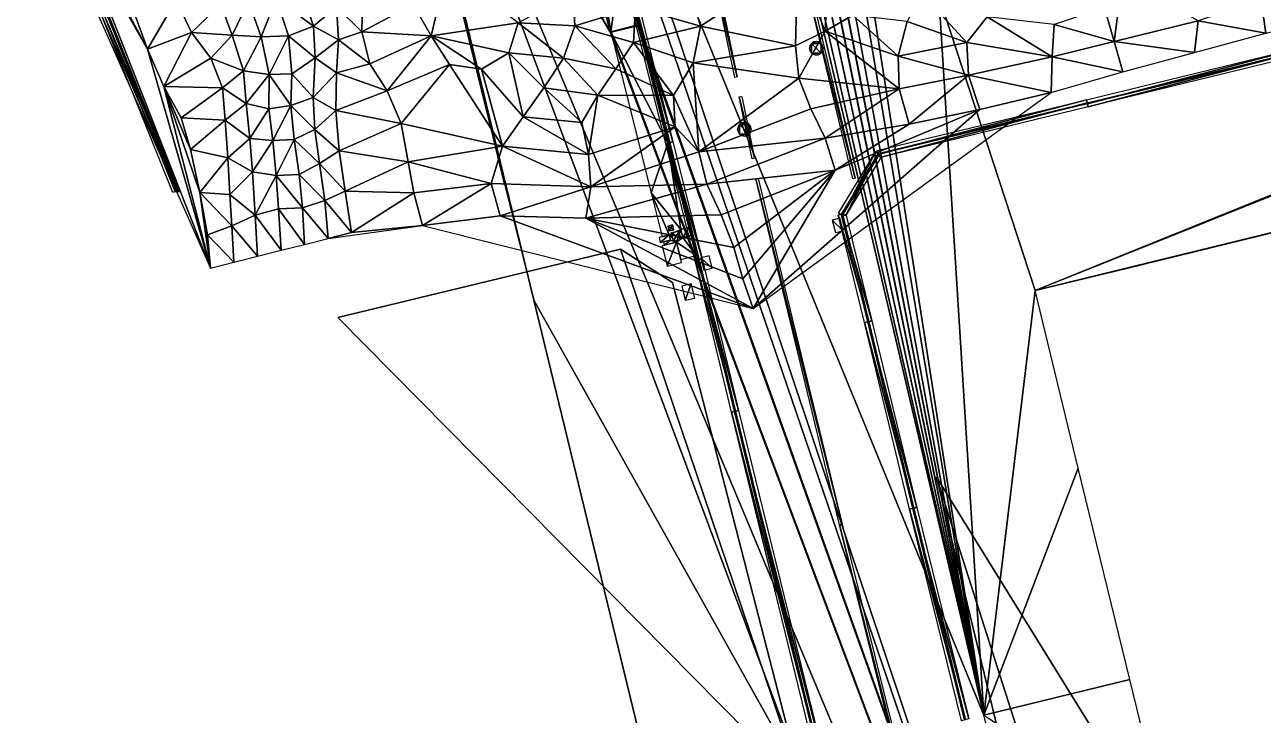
# Model space of a CAD drawing. Header units: metres. Extents: x -113 to 180, y -133 to 86.
# Drawn here: x -90.4 to -31.4, y -63.5 to -30.6 of the extents above; entities that cross this region are included whole.
import ezdxf

# ---------------------------------------------------------------- set-up
doc = ezdxf.new("R2010")
doc.units = ezdxf.units.M
for name, color, linetype, true_color in [('ACERA', 7, 'Continuous', 0xb9b3a6), ('ARQUETA', 7, 'Continuous', 0x6f7175), ('ASFALTO', 7, 'Continuous', 0x4a4b4e), ('BORDILLO', 7, 'Continuous', 0xcfcac0), ('EDIFICACION', 7, 'Continuous', 0xd9d4ca), ('MARCA_VIAL', 7, 'Continuous', 0xe8e6e0), ('MURO', 7, 'Continuous', 0xbdb7ab), ('PODOTACTIL', 7, 'Continuous', 0xc7bda4), ('TERRENO', 7, 'Continuous', 0x9a9179)]:
    doc.layers.add(name, color=color, linetype=linetype, true_color=true_color)

msp = doc.modelspace()

# ---------------------------------------------------------------- linework, layer by layer
at = {"layer": 'ACERA'}
for points in [[(-65.253, -13.4, 80.79), (-66.414, -14.412, 80.918), (-62.469, -30.917, 80.608)], [(-62.469, -30.917, 80.608), (-61.984, -27.307, 80.579), (-65.253, -13.4, 80.79)], [(-66.414, -14.412, 80.918), (-63.45, -26.993, 80.671), (-62.469, -30.917, 80.608)], [(-62.469, -30.917, 80.478), (-63.45, -26.993, 80.541), (-63.45, -26.993, 80.671)], [(-62.469, -30.917, 80.478), (-63.45, -26.993, 80.671), (-62.469, -30.917, 80.608)], [(-62.469, -30.917, 80.608), (-61.167, -30.594, 80.518), (-61.984, -27.307, 80.579)], [(-61.984, -27.307, 80.449), (-61.167, -30.594, 80.388), (-61.167, -30.594, 80.518)], [(-61.984, -27.307, 80.449), (-61.167, -30.594, 80.518), (-61.984, -27.307, 80.579)], [(-61.167, -30.594, 80.388), (-62.469, -30.917, 80.478), (-62.469, -30.917, 80.608)], [(-61.167, -30.594, 80.388), (-62.469, -30.917, 80.608), (-61.167, -30.594, 80.518)]]:
    msp.add_3dface(points, dxfattribs=at)
at = {"layer": 'ARQUETA'}
for points in [[(-52.927, -31.476, 80.02), (-52.997, -31.582, 80.02), (-53.022, -31.707, 80.02)], [(-52.927, -31.476, 80.02), (-53.022, -31.707, 80.02), (-52.927, -31.937, 80.02)], [(-53.022, -31.707, 80.02), (-52.997, -31.831, 80.02), (-52.927, -31.937, 80.02)], [(-52.696, -31.381, 80.02), (-52.821, -31.406, 80.02), (-52.927, -31.476, 80.02)], [(-52.466, -31.476, 80.015), (-52.696, -31.381, 80.02), (-52.927, -31.476, 80.02)], [(-52.466, -31.937, 80.005), (-52.466, -31.476, 80.015), (-52.927, -31.476, 80.02)], [(-52.927, -31.476, 80.02), (-52.927, -31.937, 80.02), (-52.466, -31.937, 80.005)], [(-52.466, -31.476, 80.015), (-52.572, -31.406, 80.02), (-52.696, -31.381, 80.02)], [(-52.371, -31.707, 80.006), (-52.395, -31.582, 80.01), (-52.466, -31.476, 80.015)], [(-52.466, -31.937, 80.005), (-52.371, -31.707, 80.006), (-52.466, -31.476, 80.015)], [(-52.466, -31.937, 80.005), (-52.395, -31.831, 80.004), (-52.371, -31.707, 80.006)], [(-52.927, -31.937, 80.02), (-52.821, -32.008, 80.017), (-52.696, -32.032, 80.012)], [(-52.927, -31.937, 80.02), (-52.696, -32.032, 80.012), (-52.466, -31.937, 80.005)], [(-52.696, -32.032, 80.012), (-52.572, -32.008, 80.007), (-52.466, -31.937, 80.005)], [(-56.349, -35.334, 80.14), (-56.42, -35.439, 80.144), (-56.445, -35.564, 80.146)], [(-56.349, -35.334, 80.14), (-56.445, -35.564, 80.146), (-56.349, -35.794, 80.146)], [(-56.119, -35.238, 80.131), (-56.243, -35.263, 80.136), (-56.349, -35.334, 80.14)], [(-55.889, -35.334, 80.125), (-56.119, -35.238, 80.131), (-56.349, -35.334, 80.14)], [(-55.889, -35.794, 80.131), (-55.889, -35.334, 80.125), (-56.349, -35.334, 80.14)], [(-56.349, -35.334, 80.14), (-56.349, -35.794, 80.146), (-55.889, -35.794, 80.131)], [(-55.889, -35.334, 80.125), (-55.994, -35.263, 80.128), (-56.119, -35.238, 80.131)], [(-55.793, -35.564, 80.125), (-55.818, -35.439, 80.124), (-55.889, -35.334, 80.125)], [(-55.889, -35.794, 80.131), (-55.793, -35.564, 80.125), (-55.889, -35.334, 80.125)], [(-56.445, -35.564, 80.146), (-56.42, -35.689, 80.147), (-56.349, -35.794, 80.146)], [(-56.349, -35.794, 80.146), (-56.243, -35.865, 80.143), (-56.119, -35.89, 80.14)], [(-56.349, -35.794, 80.146), (-56.119, -35.89, 80.14), (-55.889, -35.794, 80.131)], [(-56.119, -35.89, 80.14), (-55.994, -35.865, 80.136), (-55.889, -35.794, 80.131)], [(-55.889, -35.794, 80.131), (-55.818, -35.689, 80.127), (-55.793, -35.564, 80.125)], [(-51.424, -40.394, 79.982), (-51.571, -39.804, 79.994), (-51.937, -39.896, 80.016)], [(-51.937, -39.896, 80.016), (-51.789, -40.485, 80.004), (-51.424, -40.394, 79.982)], [(-59.699, -40.599, 80.307), (-60.181, -40.718, 80.323), (-60.121, -40.963, 80.323)], [(-60.121, -40.963, 80.323), (-59.639, -40.843, 80.308), (-59.699, -40.599, 80.307)], [(-59.526, -40.116, 80.296), (-59.769, -40.176, 80.305), (-59.712, -40.407, 80.306)], [(-59.712, -40.407, 80.306), (-59.469, -40.347, 80.297), (-59.526, -40.116, 80.296)], [(-59.22, -40.41, 80.29), (-59.599, -40.503, 80.303), (-59.503, -40.894, 80.304)], [(-59.503, -40.894, 80.304), (-59.124, -40.8, 80.292), (-59.22, -40.41, 80.29)], [(-58.763, -40.235, 80.274), (-59.15, -40.331, 80.287), (-59.055, -40.717, 80.289)], [(-59.055, -40.717, 80.289), (-58.668, -40.621, 80.276), (-58.763, -40.235, 80.274)], [(-59.35, -40.939, 80.3), (-60.03, -41.108, 80.322), (-59.79, -42.081, 80.331)], [(-59.79, -42.081, 80.331), (-59.11, -41.913, 80.302), (-59.35, -40.939, 80.3)], [(-57.653, -42.172, 80.26), (-57.798, -41.592, 80.259), (-58.188, -41.689, 80.271)], [(-58.188, -41.689, 80.271), (-58.043, -42.27, 80.273), (-57.653, -42.172, 80.26)], [(-58.653, -42.919, 80.313), (-59.098, -43.029, 80.34), (-58.93, -43.71, 80.352)], [(-58.93, -43.71, 80.352), (-58.484, -43.6, 80.331), (-58.653, -42.919, 80.313)]]:
    msp.add_3dface(points, dxfattribs=at)
at = {"layer": 'ASFALTO'}
for points in [[(55.015, -4.203, 74.193), (54.574, -4.376, 74.198), (-42.28, -43.243, 79.49)], [(55.015, -4.203, 74.193), (55.015, -4.203, 74.193), (-42.28, -43.243, 79.49)], [(55.015, -4.203, 74.193), (-42.28, -43.243, 79.49), (-10.735, -35.509, 77.672)], [(54.574, -4.376, 74.198), (54.57, -4.378, 74.198), (-42.28, -43.243, 79.49)], [(54.57, -4.378, 74.198), (52.139, -5.005, 74.29), (-42.28, -43.243, 79.49)], [(52.138, -5.005, 74.29), (-46.862, -29.208, 79.76), (-42.28, -43.243, 79.49)], [(52.139, -5.005, 74.29), (52.138, -5.005, 74.29), (-42.28, -43.243, 79.49)], [(-74.098, -10.856, 81.341), (-73.288, -14.198, 81.284), (-66.133, -43.704, 80.658)], [(-74.098, -10.856, 81.341), (-66.133, -43.704, 80.658), (-53.14, -66.909, 80.216)], [(-62.508, -30.927, 80.492), (-63.488, -27.002, 80.555), (-74.098, -10.856, 81.341)], [(-62.507, -30.931, 80.492), (-62.508, -30.927, 80.492), (-74.098, -10.856, 81.341)], [(-62.505, -30.934, 80.492), (-62.507, -30.931, 80.492), (-74.098, -10.856, 81.341)], [(-62.503, -30.938, 80.492), (-62.505, -30.934, 80.492), (-74.098, -10.856, 81.341)], [(-74.098, -10.856, 81.341), (-53.14, -66.909, 80.216), (-33.604, -107.754, 80.587)], [(-62.503, -30.938, 80.492), (-74.098, -10.856, 81.341), (-33.604, -107.754, 80.587)], [(-65.215, -13.39, 80.668), (-63.782, -19.387, 80.6), (-33.604, -107.754, 80.587)], [(-65.215, -13.39, 80.668), (-33.604, -107.754, 80.587), (-44.72, -63.472, 79.703)], [(-65.215, -13.39, 80.668), (-44.72, -63.472, 79.703), (-44.72, -63.471, 79.703)], [(-52.826, -28.813, 80.147), (-65.215, -13.39, 80.668), (-44.72, -63.471, 79.703)], [(-73.288, -14.198, 81.284), (-71.607, -21.231, 81.145), (-67.528, -38.172, 80.585)], [(-73.288, -14.198, 81.284), (-67.528, -38.172, 80.585), (-66.133, -43.704, 80.658)], [(-63.782, -19.387, 80.6), (-61.129, -30.584, 80.398), (-33.604, -107.754, 80.587)], [(-71.607, -21.231, 81.145), (-69.763, -29.176, 80.927), (-67.528, -38.172, 80.585)], [(-52.546, -29.14, 80.131), (-52.826, -28.813, 80.147), (-44.72, -63.471, 79.703)], [(-52.544, -29.142, 80.131), (-52.546, -29.14, 80.131), (-44.72, -63.471, 79.703)], [(-52.541, -29.144, 80.131), (-52.544, -29.142, 80.131), (-44.72, -63.471, 79.703)], [(-52.107, -29.516, 80.108), (-52.541, -29.144, 80.131), (-44.72, -63.471, 79.703)], [(-46.862, -29.208, 79.76), (-49.96, -29.961, 79.948), (-44.72, -63.471, 79.703)], [(-46.862, -29.208, 79.76), (-44.72, -63.471, 79.703), (-42.28, -43.243, 79.49)], [(-52.103, -29.519, 80.107), (-52.107, -29.516, 80.108), (-44.72, -63.471, 79.703)], [(-51.655, -29.82, 80.066), (-52.103, -29.519, 80.107), (-44.72, -63.471, 79.703)], [(-51.652, -29.822, 80.065), (-51.655, -29.82, 80.066), (-44.72, -63.471, 79.703)], [(-51.649, -29.824, 80.065), (-51.652, -29.822, 80.065), (-44.72, -63.471, 79.703)], [(-51.645, -29.825, 80.065), (-51.649, -29.824, 80.065), (-44.72, -63.471, 79.703)], [(-51.24, -29.956, 80.038), (-51.645, -29.825, 80.065), (-44.72, -63.471, 79.703)], [(-51.236, -29.957, 80.037), (-51.24, -29.956, 80.038), (-44.72, -63.471, 79.703)], [(-51.231, -29.958, 80.037), (-51.236, -29.957, 80.037), (-44.72, -63.471, 79.703)], [(-50.865, -29.989, 80.012), (-51.231, -29.958, 80.037), (-44.72, -63.471, 79.703)], [(-50.863, -29.989, 80.012), (-50.865, -29.989, 80.012), (-44.72, -63.471, 79.703)], [(-50.323, -30.005, 79.972), (-50.863, -29.989, 80.012), (-44.72, -63.471, 79.703)], [(-50.32, -30.005, 79.972), (-50.323, -30.005, 79.972), (-44.72, -63.471, 79.703)], [(-50.317, -30.005, 79.972), (-50.32, -30.005, 79.972), (-44.72, -63.471, 79.703)], [(-49.965, -29.962, 79.948), (-50.317, -30.005, 79.972), (-44.72, -63.471, 79.703)], [(-49.96, -29.961, 79.948), (-49.965, -29.962, 79.948), (-44.72, -63.471, 79.703)], [(-61.158, -30.633, 80.4), (-62.46, -30.956, 80.489), (-33.604, -107.754, 80.587)], [(-61.154, -30.632, 80.399), (-61.158, -30.633, 80.4), (-33.604, -107.754, 80.587)], [(-61.15, -30.63, 80.399), (-61.154, -30.632, 80.399), (-33.604, -107.754, 80.587)], [(-61.147, -30.628, 80.399), (-61.15, -30.63, 80.399), (-33.604, -107.754, 80.587)], [(-61.144, -30.626, 80.399), (-61.147, -30.628, 80.399), (-33.604, -107.754, 80.587)], [(-61.141, -30.624, 80.399), (-61.144, -30.626, 80.399), (-33.604, -107.754, 80.587)], [(-61.138, -30.621, 80.398), (-61.141, -30.624, 80.399), (-33.604, -107.754, 80.587)], [(-61.135, -30.618, 80.398), (-61.138, -30.621, 80.398), (-33.604, -107.754, 80.587)], [(-61.133, -30.615, 80.398), (-61.135, -30.618, 80.398), (-33.604, -107.754, 80.587)], [(-61.131, -30.611, 80.398), (-61.133, -30.615, 80.398), (-33.604, -107.754, 80.587)], [(-61.13, -30.607, 80.398), (-61.131, -30.611, 80.398), (-33.604, -107.754, 80.587)], [(-61.129, -30.604, 80.398), (-61.13, -30.607, 80.398), (-33.604, -107.754, 80.587)], [(-61.129, -30.584, 80.398), (-61.128, -30.588, 80.398), (-33.604, -107.754, 80.587)], [(-61.128, -30.6, 80.398), (-61.129, -30.604, 80.398), (-33.604, -107.754, 80.587)], [(-61.128, -30.588, 80.398), (-61.127, -30.592, 80.398), (-33.604, -107.754, 80.587)], [(-61.127, -30.596, 80.398), (-61.128, -30.6, 80.398), (-33.604, -107.754, 80.587)], [(-61.127, -30.592, 80.398), (-61.127, -30.596, 80.398), (-33.604, -107.754, 80.587)], [(-62.501, -30.941, 80.492), (-62.503, -30.938, 80.492), (-33.604, -107.754, 80.587)], [(-62.499, -30.944, 80.492), (-62.501, -30.941, 80.492), (-33.604, -107.754, 80.587)], [(-62.496, -30.947, 80.491), (-62.499, -30.944, 80.492), (-33.604, -107.754, 80.587)], [(-62.493, -30.949, 80.491), (-62.496, -30.947, 80.491), (-33.604, -107.754, 80.587)], [(-62.49, -30.952, 80.491), (-62.493, -30.949, 80.491), (-33.604, -107.754, 80.587)], [(-62.486, -30.954, 80.491), (-62.49, -30.952, 80.491), (-33.604, -107.754, 80.587)], [(-62.483, -30.955, 80.491), (-62.486, -30.954, 80.491), (-33.604, -107.754, 80.587)], [(-62.479, -30.956, 80.49), (-62.483, -30.955, 80.491), (-33.604, -107.754, 80.587)], [(-62.475, -30.957, 80.49), (-62.479, -30.956, 80.49), (-33.604, -107.754, 80.587)], [(-62.471, -30.957, 80.49), (-62.475, -30.957, 80.49), (-33.604, -107.754, 80.587)], [(-62.467, -30.957, 80.489), (-62.471, -30.957, 80.49), (-33.604, -107.754, 80.587)], [(-62.463, -30.957, 80.489), (-62.467, -30.957, 80.489), (-33.604, -107.754, 80.587)], [(-62.46, -30.956, 80.489), (-62.463, -30.957, 80.489), (-33.604, -107.754, 80.587)], [(-42.28, -43.243, 79.49), (-26.812, -39.468, 78.596), (-10.735, -35.509, 77.672)], [(-42.28, -43.243, 79.49), (-37.887, -42.177, 79.233), (-26.812, -39.468, 78.596)], [(-44.72, -63.471, 79.703), (-40.239, -51.712, 79.402), (-42.28, -43.243, 79.49)], [(-66.133, -43.704, 80.658), (-64.415, -50.898, 80.74), (-60.091, -68.606, 80.864)], [(-66.133, -43.704, 80.658), (-60.091, -68.606, 80.864), (-53.14, -66.909, 80.216)], [(-44.72, -63.471, 79.703), (-37.772, -61.765, 79.313), (-40.239, -51.712, 79.402)], [(-35.976, -69.12, 79.26), (-37.769, -61.775, 79.313), (-44.72, -63.472, 79.703)]]:
    msp.add_3dface(points, dxfattribs=at)
at = {"layer": 'BORDILLO'}
for points in [[(-62.081, -27.331, 80.594), (-61.887, -27.283, 80.583), (-59.67, -36.205, 80.369)], [(-62.081, -27.331, 80.594), (-59.67, -36.205, 80.369), (-59.864, -36.254, 80.376)], [(-61.935, -27.296, 80.586), (-61.741, -27.248, 80.574), (-59.525, -36.169, 80.364)], [(-61.935, -27.296, 80.586), (-59.525, -36.169, 80.364), (-59.719, -36.217, 80.371)], [(-28.779, -31.456, 78.799), (-39.793, -34.356, 79.442), (-39.84, -34.161, 79.444)], [(-28.743, -31.601, 78.797), (-39.757, -34.501, 79.441), (-39.805, -34.307, 79.443)], [(-28.779, -31.456, 78.799), (-28.731, -31.65, 78.797), (-39.793, -34.356, 79.442)], [(-28.743, -31.601, 78.797), (-28.695, -31.796, 78.795), (-39.757, -34.501, 79.441)], [(-39.84, -34.161, 79.444), (-49.749, -36.772, 80.02), (-49.796, -36.578, 80.024)], [(-39.84, -34.161, 79.444), (-39.793, -34.356, 79.442), (-49.749, -36.772, 80.02)], [(-39.805, -34.307, 79.443), (-49.653, -36.903, 80.014), (-49.7, -36.709, 80.017)], [(-39.805, -34.307, 79.443), (-39.757, -34.501, 79.441), (-49.653, -36.903, 80.014)], [(-59.864, -36.254, 80.376), (-59.67, -36.205, 80.369), (-58.267, -41.773, 80.395)], [(-59.864, -36.254, 80.376), (-58.267, -41.773, 80.395), (-58.461, -41.822, 80.401)], [(-59.719, -36.217, 80.371), (-59.525, -36.169, 80.364), (-58.121, -41.737, 80.39)], [(-59.719, -36.217, 80.371), (-58.121, -41.737, 80.39), (-58.315, -41.786, 80.396)], [(-49.858, -36.623, 80.027), (-51.469, -39.664, 80.109), (-51.64, -39.56, 80.119)], [(-49.762, -36.754, 80.021), (-51.309, -39.689, 80.099), (-51.48, -39.585, 80.11)], [(-49.858, -36.623, 80.027), (-49.687, -36.727, 80.017), (-51.469, -39.664, 80.109)], [(-49.762, -36.754, 80.021), (-49.591, -36.858, 80.01), (-51.309, -39.689, 80.099)], [(-51.652, -39.636, 80.12), (-51.457, -39.589, 80.108), (-50.203, -44.725, 80.051)], [(-51.652, -39.636, 80.12), (-50.203, -44.725, 80.051), (-50.397, -44.773, 80.061)], [(-51.491, -39.661, 80.11), (-51.297, -39.613, 80.098), (-50.057, -44.69, 80.043)], [(-51.491, -39.661, 80.11), (-50.057, -44.69, 80.043), (-50.251, -44.737, 80.053)], [(-58.461, -41.82, 80.401), (-58.266, -41.774, 80.395), (-56.542, -48.996, 80.467)], [(-58.461, -41.82, 80.401), (-56.542, -48.996, 80.467), (-56.736, -49.043, 80.485)], [(-58.315, -41.785, 80.396), (-58.121, -41.738, 80.39), (-56.396, -48.962, 80.453)], [(-58.315, -41.785, 80.396), (-56.396, -48.962, 80.453), (-56.59, -49.008, 80.472)], [(-50.397, -44.772, 80.061), (-50.203, -44.725, 80.051), (-48.062, -53.614, 79.977)], [(-50.397, -44.772, 80.061), (-48.062, -53.614, 79.977), (-48.256, -53.661, 79.988)], [(-50.251, -44.737, 80.053), (-50.057, -44.69, 80.043), (-47.916, -53.579, 79.969)], [(-50.251, -44.737, 80.053), (-47.916, -53.579, 79.969), (-48.11, -53.625, 79.98)], [(-56.736, -49.043, 80.485), (-56.542, -48.996, 80.467), (-52.222, -66.685, 80.257)], [(-56.736, -49.043, 80.485), (-52.222, -66.685, 80.257), (-52.416, -66.732, 80.268)], [(-56.59, -49.009, 80.472), (-56.396, -48.961, 80.453), (-52.076, -66.649, 80.249)], [(-56.59, -49.009, 80.472), (-52.076, -66.649, 80.249), (-52.271, -66.696, 80.26)], [(-48.256, -53.661, 79.988), (-48.062, -53.613, 79.977), (-45.59, -63.684, 79.882)], [(-48.11, -53.626, 79.98), (-47.916, -53.578, 79.969), (-45.444, -63.649, 79.874)], [(-48.11, -53.626, 79.98), (-45.444, -63.649, 79.874), (-45.638, -63.696, 79.885)], [(-48.256, -53.661, 79.988), (-45.59, -63.684, 79.882), (-45.784, -63.732, 79.894)]]:
    msp.add_3dface(points, dxfattribs=at)
at = {"layer": 'EDIFICACION'}
for points in [[(-62.02, -41.271, 87.386), (-75.473, -44.53, 88.301), (-53.341, -66.948, 87.202)], [(-75.473, -44.53, 81.301), (-62.02, -41.271, 80.386), (-62.02, -41.271, 87.386)], [(-75.473, -44.53, 81.301), (-62.02, -41.271, 87.386), (-75.473, -44.53, 88.301)], [(-53.341, -66.948, 87.202), (-59.533, -42.863, 87.334), (-62.02, -41.271, 87.386)], [(-62.02, -41.271, 80.386), (-59.533, -42.863, 80.334), (-59.533, -42.863, 87.334)], [(-62.02, -41.271, 80.386), (-59.533, -42.863, 87.334), (-62.02, -41.271, 87.386)], [(-59.533, -42.863, 80.334), (-53.341, -66.948, 80.202), (-53.341, -66.948, 87.202)], [(-59.533, -42.863, 80.334), (-53.341, -66.948, 87.202), (-59.533, -42.863, 87.334)], [(-53.341, -66.948, 80.202), (-75.473, -44.53, 81.301), (-75.473, -44.53, 88.301)], [(-53.341, -66.948, 80.202), (-75.473, -44.53, 88.301), (-53.341, -66.948, 87.202)], [(-40.288, -73.067, 86.5), (-34.862, -71.726, 86.158), (-46.975, -52.134, 86.772)], [(-46.975, -52.134, 86.772), (-42.18, -71.882, 86.608), (-40.288, -73.067, 86.5)], [(-46.975, -52.134, 79.772), (-42.18, -71.882, 79.608), (-42.18, -71.882, 86.608)], [(-46.975, -52.134, 79.772), (-42.18, -71.882, 86.608), (-46.975, -52.134, 86.772)], [(-34.862, -71.726, 79.158), (-46.975, -52.134, 79.772), (-46.975, -52.134, 86.772)], [(-34.862, -71.726, 79.158), (-46.975, -52.134, 86.772), (-34.862, -71.726, 86.158)]]:
    msp.add_3dface(points, dxfattribs=at)
at = {"layer": 'MARCA_VIAL'}
for points in [[(-57.706, -27.675, 80.22), (-57.588, -27.65, 80.22), (-56.461, -33.067, 80.138)], [(-57.706, -27.675, 80.22), (-56.461, -33.067, 80.138), (-56.579, -33.091, 80.142)], [(-50.841, -37.895, 79.96), (-52.95, -29.542, 80.106), (-52.833, -29.514, 80.105)], [(-50.841, -37.895, 79.96), (-50.958, -37.923, 79.967), (-52.95, -29.542, 80.106)], [(-56.363, -34.023, 80.136), (-56.246, -33.999, 80.131), (-55.634, -36.941, 80.137)], [(-56.363, -34.023, 80.136), (-55.634, -36.941, 80.137), (-55.751, -36.966, 80.141)], [(-55.581, -37.929, 80.144), (-55.465, -37.901, 80.14), (-51.471, -54.377, 80.042)], [(-55.581, -37.929, 80.144), (-51.471, -54.377, 80.042), (-51.588, -54.405, 80.048)], [(-51.588, -54.405, 80.048), (-51.472, -54.376, 80.042), (-45.174, -79.841, 79.851)], [(-51.588, -54.405, 80.048), (-45.174, -79.841, 79.851), (-45.29, -79.869, 79.856)]]:
    msp.add_3dface(points, dxfattribs=at)
at = {"layer": 'MURO'}
for points in [[(-83.095, -38.487, 82.224), (-86.685, -30.205, 82.291), (-86.453, -30.112, 82.239)], [(-83.095, -38.487, 82.224), (-83.327, -38.58, 82.244), (-86.685, -30.205, 82.291)], [(-86.569, -30.158, 84.165), (-83.211, -38.533, 84.139), (-83.011, -38.533, 84.111)], [(-83.011, -38.533, 84.111), (-86.369, -30.158, 84.126), (-86.569, -30.158, 84.165)], [(-83.211, -38.533, 82.239), (-86.569, -30.158, 82.265), (-86.569, -30.158, 84.165)], [(-83.211, -38.533, 82.239), (-86.569, -30.158, 84.165), (-83.211, -38.533, 84.139)], [(-86.369, -30.158, 82.226), (-83.011, -38.533, 82.211), (-83.011, -38.533, 84.111)], [(-86.369, -30.158, 82.226), (-83.011, -38.533, 84.111), (-86.369, -30.158, 84.126)], [(-83.011, -38.533, 82.211), (-83.211, -38.533, 82.239), (-83.211, -38.533, 84.139)], [(-83.011, -38.533, 82.211), (-83.211, -38.533, 84.139), (-83.011, -38.533, 84.111)]]:
    msp.add_3dface(points, dxfattribs=at)
at = {"layer": 'PODOTACTIL'}
for points in [[(-59.767, -36.229, 80.378), (-61.167, -30.594, 80.533), (-62.469, -30.917, 80.623)], [(-59.767, -36.229, 80.378), (-62.469, -30.917, 80.623), (-60.553, -38.587, 80.439)], [(-59.15, -40.331, 80.412), (-59.767, -36.229, 80.378), (-60.553, -38.587, 80.439)], [(-59.15, -40.331, 80.412), (-58.758, -40.234, 80.399), (-59.767, -36.229, 80.378)], [(-60.553, -38.587, 80.439), (-60.035, -40.682, 80.443), (-59.699, -40.599, 80.432)], [(-59.15, -40.331, 80.412), (-60.553, -38.587, 80.439), (-59.699, -40.599, 80.432)], [(-59.469, -40.347, 80.422), (-59.526, -40.116, 80.421), (-59.769, -40.176, 80.43)], [(-59.769, -40.176, 80.43), (-59.712, -40.407, 80.431), (-59.469, -40.347, 80.422)], [(-59.699, -40.599, 80.432), (-59.35, -40.939, 80.425), (-59.15, -40.331, 80.412)], [(-59.699, -40.599, 80.432), (-59.639, -40.843, 80.433), (-59.35, -40.939, 80.425)], [(-59.124, -40.8, 80.417), (-59.22, -40.41, 80.415), (-59.599, -40.503, 80.428)], [(-59.599, -40.503, 80.428), (-59.503, -40.894, 80.429), (-59.124, -40.8, 80.417)], [(-59.35, -40.939, 80.425), (-59.055, -40.717, 80.414), (-59.15, -40.331, 80.412)], [(-58.419, -41.579, 80.402), (-58.661, -40.619, 80.401), (-59.055, -40.717, 80.414)], [(-59.639, -40.843, 80.433), (-59.974, -40.926, 80.444), (-59.935, -41.084, 80.444)], [(-59.639, -40.843, 80.433), (-59.935, -41.084, 80.444), (-59.35, -40.939, 80.425)], [(-59.35, -40.939, 80.425), (-58.419, -41.579, 80.402), (-59.055, -40.717, 80.414)], [(-59.35, -40.939, 80.425), (-59.147, -41.761, 80.426), (-58.419, -41.579, 80.402)]]:
    msp.add_3dface(points, dxfattribs=at)
at = {"layer": 'TERRENO'}
for points in [[(-88.058, -25.506, 82.2), (-90.366, -22.242, 82.4), (-81.528, -42.176, 82.2)], [(-84.522, -31.754, 82.2), (-88.058, -25.506, 82.2), (-81.528, -42.176, 82.2)], [(-84.522, -31.754, 82.2), (-86.978, -27.13, 82.2), (-88.058, -25.506, 82.2)], [(-84.522, -31.754, 82.2), (-85.229, -29.847, 82.2), (-86.978, -27.13, 82.2)], [(-58.663, -29.09, 80.2), (-58.214, -30.659, 80.2), (-53.585, -27.638, 80.2)], [(-58.214, -30.659, 80.2), (-53.686, -31.583, 80), (-53.585, -27.638, 80.2)], [(-53.686, -31.583, 80), (-52.277, -30.899, 80), (-53.585, -27.638, 80.2)], [(-52.277, -30.899, 80), (-52.154, -28.147, 80.2), (-53.585, -27.638, 80.2)], [(-70.283, -27.951, 81), (-71.88, -29.622, 80.8), (-71.03, -31.12, 80.8)], [(-70.283, -27.951, 81), (-71.03, -31.12, 80.8), (-66.883, -30.489, 80.8)], [(-50.953, -30.132, 80), (-52.154, -28.147, 80.2), (-52.277, -30.899, 80)], [(-38.977, -29.781, 79.2), (-38.525, -31.383, 79.2), (-38.124, -28.371, 79.2)], [(-38.525, -31.383, 79.2), (-34.516, -30.4, 79), (-38.124, -28.371, 79.2)], [(-85.229, -29.847, 82.2), (-84.522, -31.754, 82.2), (-83.157, -29.408, 82)], [(-84.522, -31.754, 82.2), (-82.435, -30.957, 82), (-83.157, -29.408, 82)], [(-82.435, -30.957, 82), (-81.029, -29.614, 81.8), (-83.157, -29.408, 82)], [(-78.401, -29.341, 81.4), (-79.715, -29.478, 81.6), (-79.108, -31.169, 81.6)], [(-77.81, -31.117, 81.4), (-78.401, -29.341, 81.4), (-79.108, -31.169, 81.6)], [(-77.19, -28.922, 81.2), (-78.401, -29.341, 81.4), (-76.632, -30.661, 81.2)], [(-76.632, -30.661, 81.2), (-78.401, -29.341, 81.4), (-77.81, -31.117, 81.4)], [(-77.19, -28.922, 81.2), (-76.632, -30.661, 81.2), (-75.529, -29.737, 81)], [(-75.529, -29.737, 81), (-74.322, -30.927, 80.8), (-74.288, -29.402, 80.8)], [(-74.322, -30.927, 80.8), (-71.88, -29.622, 80.8), (-74.288, -29.402, 80.8)], [(-64.189, -30.645, 80.6), (-64.265, -29.105, 80.6), (-66.883, -30.489, 80.8)], [(-64.265, -29.105, 80.6), (-64.189, -30.645, 80.6), (-61.306, -29.766, 80.4)], [(-58.214, -30.659, 80.2), (-58.663, -29.09, 80.2), (-61.306, -29.766, 80.4)], [(-47.685, -29.08, 79.8), (-48.369, -30.439, 79.8), (-45.537, -31.436, 79.6)], [(-44.567, -30.215, 79.6), (-47.685, -29.08, 79.8), (-45.537, -31.436, 79.6)], [(-34.516, -30.4, 79), (-31.305, -30.99, 78.8), (-31.523, -29.401, 78.8)], [(-31.523, -29.401, 78.8), (-31.305, -30.99, 78.8), (-27.84, -30.131, 78.6)], [(-82.435, -30.957, 82), (-80.492, -31.076, 81.8), (-81.029, -29.614, 81.8)], [(-80.492, -31.076, 81.8), (-79.715, -29.478, 81.6), (-81.029, -29.614, 81.8)], [(-79.715, -29.478, 81.6), (-80.492, -31.076, 81.8), (-79.108, -31.169, 81.6)], [(-76.632, -30.661, 81.2), (-75.437, -31.301, 81), (-75.529, -29.737, 81)], [(-75.529, -29.737, 81), (-75.437, -31.301, 81), (-74.322, -30.927, 80.8)], [(-71.88, -29.622, 80.8), (-74.322, -30.927, 80.8), (-71.03, -31.12, 80.8)], [(-64.189, -30.645, 80.6), (-61.395, -31.439, 80.4), (-61.306, -29.766, 80.4)], [(-61.395, -31.439, 80.4), (-58.214, -30.659, 80.2), (-61.306, -29.766, 80.4)], [(-38.525, -31.383, 79.2), (-38.977, -29.781, 79.2), (-41.369, -30.569, 79.4)], [(-71.03, -31.12, 80.8), (-67.329, -31.928, 80.8), (-66.883, -30.489, 80.8)], [(-67.329, -31.928, 80.8), (-64.735, -32.181, 80.6), (-66.883, -30.489, 80.8)], [(-64.735, -32.181, 80.6), (-64.189, -30.645, 80.6), (-66.883, -30.489, 80.8)], [(-64.735, -32.181, 80.6), (-62.244, -32.678, 80.4), (-64.189, -30.645, 80.6)], [(-62.244, -32.678, 80.4), (-61.395, -31.439, 80.4), (-64.189, -30.645, 80.6)], [(-50.953, -30.132, 80), (-52.277, -30.899, 80), (-48.797, -32.08, 79.8)], [(-50.953, -30.132, 80), (-48.797, -32.08, 79.8), (-48.369, -30.439, 79.8)], [(-48.369, -30.439, 79.8), (-48.797, -32.08, 79.8), (-45.537, -31.436, 79.6)], [(-41.47, -32.114, 79.4), (-44.567, -30.215, 79.6), (-45.537, -31.436, 79.6)], [(-41.369, -30.569, 79.4), (-44.567, -30.215, 79.6), (-41.47, -32.114, 79.4)], [(-38.525, -31.383, 79.2), (-41.369, -30.569, 79.4), (-41.47, -32.114, 79.4)], [(-34.516, -30.4, 79), (-38.525, -31.383, 79.2), (-34.705, -31.909, 79)], [(-31.305, -30.99, 78.8), (-34.516, -30.4, 79), (-34.705, -31.909, 79)], [(-82.435, -30.957, 82), (-84.522, -31.754, 82.2), (-83.748, -33.534, 82.2)], [(-81.515, -32.182, 82), (-82.435, -30.957, 82), (-83.748, -33.534, 82.2)], [(-81.515, -32.182, 82), (-80.492, -31.076, 81.8), (-82.435, -30.957, 82)], [(-80.492, -31.076, 81.8), (-81.515, -32.182, 82), (-79.949, -32.786, 81.8)], [(-80.492, -31.076, 81.8), (-79.949, -32.786, 81.8), (-79.108, -31.169, 81.6)], [(-79.949, -32.786, 81.8), (-78.743, -32.95, 81.6), (-79.108, -31.169, 81.6)], [(-78.743, -32.95, 81.6), (-77.81, -31.117, 81.4), (-79.108, -31.169, 81.6)], [(-77.657, -32.921, 81.4), (-77.81, -31.117, 81.4), (-78.743, -32.95, 81.6)], [(-76.552, -32.165, 81.2), (-76.632, -30.661, 81.2), (-77.81, -31.117, 81.4)], [(-77.657, -32.921, 81.4), (-76.552, -32.165, 81.2), (-77.81, -31.117, 81.4)], [(-75.437, -31.301, 81), (-76.632, -30.661, 81.2), (-76.552, -32.165, 81.2)], [(-74.322, -30.927, 80.8), (-75.437, -31.301, 81), (-73.948, -32.447, 80.8)], [(-74.322, -30.927, 80.8), (-73.948, -32.447, 80.8), (-71.03, -31.12, 80.8)], [(-73.948, -32.447, 80.8), (-73.115, -33.729, 80.8), (-71.03, -31.12, 80.8)], [(-73.115, -33.729, 80.8), (-70.159, -32.474, 80.8), (-71.03, -31.12, 80.8)], [(-70.159, -32.474, 80.8), (-68.628, -32.703, 80.8), (-71.03, -31.12, 80.8)], [(-68.628, -32.703, 80.8), (-67.329, -31.928, 80.8), (-71.03, -31.12, 80.8)], [(-58.214, -30.659, 80.2), (-61.395, -31.439, 80.4), (-58.561, -32.405, 80.2)], [(-53.686, -31.583, 80), (-58.214, -30.659, 80.2), (-58.561, -32.405, 80.2)], [(-52.277, -30.899, 80), (-53.686, -31.583, 80), (-53.521, -33.126, 80)], [(-52.277, -30.899, 80), (-53.521, -33.126, 80), (-48.751, -33.634, 79.8)], [(-48.797, -32.08, 79.8), (-52.277, -30.899, 80), (-48.751, -33.634, 79.8)], [(-83.748, -33.534, 82.2), (-84.522, -31.754, 82.2), (-81.528, -42.176, 82.2)], [(-75.535, -32.873, 81), (-75.437, -31.301, 81), (-76.552, -32.165, 81.2)], [(-75.437, -31.301, 81), (-75.535, -32.873, 81), (-73.948, -32.447, 80.8)], [(-61.395, -31.439, 80.4), (-62.244, -32.678, 80.4), (-59.496, -33.949, 80.2)], [(-58.561, -32.405, 80.2), (-61.395, -31.439, 80.4), (-59.496, -33.949, 80.2)], [(-53.686, -31.583, 80), (-58.561, -32.405, 80.2), (-53.521, -33.126, 80)], [(-48.797, -32.08, 79.8), (-45.446, -32.989, 79.6), (-45.537, -31.436, 79.6)], [(-45.446, -32.989, 79.6), (-41.47, -32.114, 79.4), (-45.537, -31.436, 79.6)], [(-38.105, -32.828, 79.2), (-38.525, -31.383, 79.2), (-41.47, -32.114, 79.4)], [(-38.525, -31.383, 79.2), (-38.105, -32.828, 79.2), (-34.705, -31.909, 79)], [(-80.956, -33.596, 82), (-81.515, -32.182, 82), (-83.748, -33.534, 82.2)], [(-79.949, -32.786, 81.8), (-81.515, -32.182, 82), (-80.956, -33.596, 82)], [(-77.657, -32.921, 81.4), (-76.637, -34.051, 81.2), (-76.552, -32.165, 81.2)], [(-76.637, -34.051, 81.2), (-75.535, -32.873, 81), (-76.552, -32.165, 81.2)], [(-66.641, -34.973, 80.6), (-67.329, -31.928, 80.8), (-68.628, -32.703, 80.8)], [(-64.735, -32.181, 80.6), (-67.329, -31.928, 80.8), (-65.665, -33.587, 80.6)], [(-67.329, -31.928, 80.8), (-66.641, -34.973, 80.6), (-65.665, -33.587, 80.6)], [(-63.092, -33.939, 80.4), (-64.735, -32.181, 80.6), (-65.665, -33.587, 80.6)], [(-62.244, -32.678, 80.4), (-64.735, -32.181, 80.6), (-63.092, -33.939, 80.4)], [(-58.288, -36.637, 80.2), (-58.561, -32.405, 80.2), (-59.496, -33.949, 80.2)], [(-58.561, -32.405, 80.2), (-58.288, -36.637, 80.2), (-53.521, -33.126, 80)], [(-45.446, -32.989, 79.6), (-48.797, -32.08, 79.8), (-48.751, -33.634, 79.8)], [(-41.47, -32.114, 79.4), (-45.446, -32.989, 79.6), (-41.527, -33.807, 79.4)], [(-38.105, -32.828, 79.2), (-41.47, -32.114, 79.4), (-41.527, -33.807, 79.4)], [(-79.833, -34.344, 81.8), (-79.949, -32.786, 81.8), (-80.956, -33.596, 82)], [(-79.949, -32.786, 81.8), (-79.833, -34.344, 81.8), (-78.743, -32.95, 81.6)], [(-78.743, -32.95, 81.6), (-79.833, -34.344, 81.8), (-78.756, -34.583, 81.6)], [(-77.699, -34.427, 81.4), (-78.743, -32.95, 81.6), (-78.756, -34.583, 81.6)], [(-77.699, -34.427, 81.4), (-77.657, -32.921, 81.4), (-78.743, -32.95, 81.6)], [(-76.637, -34.051, 81.2), (-77.657, -32.921, 81.4), (-77.699, -34.427, 81.4)], [(-75.535, -32.873, 81), (-76.637, -34.051, 81.2), (-75.556, -34.675, 81)], [(-75.535, -32.873, 81), (-75.556, -34.675, 81), (-73.115, -33.729, 80.8)], [(-75.535, -32.873, 81), (-73.115, -33.729, 80.8), (-73.948, -32.447, 80.8)], [(-70.159, -32.474, 80.8), (-73.115, -33.729, 80.8), (-72.46, -35.285, 80.8)], [(-70.159, -32.474, 80.8), (-72.46, -35.285, 80.8), (-67.632, -36.37, 80.6)], [(-68.628, -32.703, 80.8), (-70.159, -32.474, 80.8), (-67.632, -36.37, 80.6)], [(-66.641, -34.973, 80.6), (-68.628, -32.703, 80.8), (-67.632, -36.37, 80.6)], [(-62.244, -32.678, 80.4), (-63.092, -33.939, 80.4), (-59.496, -33.949, 80.2)], [(-45.446, -32.989, 79.6), (-48.751, -33.634, 79.8), (-48.279, -35.322, 79.8)], [(-44.914, -34.62, 79.6), (-45.446, -32.989, 79.6), (-48.279, -35.322, 79.8)], [(-45.446, -32.989, 79.6), (-44.914, -34.62, 79.6), (-41.527, -33.807, 79.4)], [(-82.037, -38.575, 82.2), (-83.748, -33.534, 82.2), (-81.528, -42.176, 82.2)], [(-82.917, -35.012, 82.2), (-80.956, -33.596, 82), (-83.748, -33.534, 82.2)], [(-82.482, -36.532, 82.2), (-83.748, -33.534, 82.2), (-82.037, -38.575, 82.2)], [(-82.482, -36.532, 82.2), (-82.917, -35.012, 82.2), (-83.748, -33.534, 82.2)], [(-65.665, -33.587, 80.6), (-66.641, -34.973, 80.6), (-63.852, -35.242, 80.4)], [(-63.092, -33.939, 80.4), (-65.665, -33.587, 80.6), (-63.852, -35.242, 80.4)], [(-58.288, -36.637, 80.2), (-52.964, -34.594, 80), (-53.521, -33.126, 80)], [(-53.521, -33.126, 80), (-52.964, -34.594, 80), (-48.751, -33.634, 79.8)], [(-82.917, -35.012, 82.2), (-80.823, -35.138, 82), (-80.956, -33.596, 82)], [(-80.823, -35.138, 82), (-79.833, -34.344, 81.8), (-80.956, -33.596, 82)], [(-76.637, -34.051, 81.2), (-77.699, -34.427, 81.4), (-76.56, -35.58, 81.2)], [(-75.556, -34.675, 81), (-76.637, -34.051, 81.2), (-76.56, -35.58, 81.2)], [(-73.115, -33.729, 80.8), (-75.556, -34.675, 81), (-72.46, -35.285, 80.8)], [(-63.534, -36.772, 80.4), (-63.092, -33.939, 80.4), (-63.852, -35.242, 80.4)], [(-63.092, -33.939, 80.4), (-63.534, -36.772, 80.4), (-59.407, -35.447, 80.2)], [(-63.092, -33.939, 80.4), (-59.407, -35.447, 80.2), (-59.496, -33.949, 80.2)], [(-59.407, -35.447, 80.2), (-58.288, -36.637, 80.2), (-59.496, -33.949, 80.2)], [(-41.527, -33.807, 79.4), (-44.914, -34.62, 79.6), (-55.696, -44.104, 80.2)], [(-52.964, -34.594, 80), (-52.269, -35.982, 80), (-48.751, -33.634, 79.8)], [(-48.751, -33.634, 79.8), (-52.269, -35.982, 80), (-48.279, -35.322, 79.8)], [(-79.65, -36, 81.8), (-79.833, -34.344, 81.8), (-80.823, -35.138, 82)], [(-79.833, -34.344, 81.8), (-79.65, -36, 81.8), (-78.756, -34.583, 81.6)], [(-79.65, -36, 81.8), (-78.566, -36.094, 81.6), (-78.756, -34.583, 81.6)], [(-78.566, -36.094, 81.6), (-77.699, -34.427, 81.4), (-78.756, -34.583, 81.6)], [(-78.566, -36.094, 81.6), (-77.546, -36.053, 81.4), (-77.699, -34.427, 81.4)], [(-77.699, -34.427, 81.4), (-77.546, -36.053, 81.4), (-76.56, -35.58, 81.2)], [(-75.556, -34.675, 81), (-76.56, -35.58, 81.2), (-75.404, -36.584, 81)], [(-72.46, -35.285, 80.8), (-75.556, -34.675, 81), (-75.404, -36.584, 81)], [(-52.269, -35.982, 80), (-52.964, -34.594, 80), (-58.288, -36.637, 80.2)], [(-44.914, -34.62, 79.6), (-51.803, -37.505, 80), (-55.696, -44.104, 80.2)], [(-51.803, -37.505, 80), (-44.914, -34.62, 79.6), (-48.279, -35.322, 79.8)], [(-82.917, -35.012, 82.2), (-82.482, -36.532, 82.2), (-80.823, -35.138, 82)], [(-82.482, -36.532, 82.2), (-80.708, -36.93, 82), (-80.823, -35.138, 82)], [(-80.708, -36.93, 82), (-79.65, -36, 81.8), (-80.823, -35.138, 82)], [(-72.125, -37.117, 80.8), (-72.46, -35.285, 80.8), (-75.404, -36.584, 81)], [(-72.46, -35.285, 80.8), (-72.125, -37.117, 80.8), (-67.632, -36.37, 80.6)], [(-63.534, -36.772, 80.4), (-66.641, -34.973, 80.6), (-67.632, -36.37, 80.6)], [(-66.641, -34.973, 80.6), (-63.534, -36.772, 80.4), (-63.852, -35.242, 80.4)], [(-52.269, -35.982, 80), (-51.803, -37.505, 80), (-48.279, -35.322, 79.8)], [(-77.546, -36.053, 81.4), (-76.342, -37.196, 81.2), (-76.56, -35.58, 81.2)], [(-76.56, -35.58, 81.2), (-76.342, -37.196, 81.2), (-75.404, -36.584, 81)], [(-59.407, -35.447, 80.2), (-63.534, -36.772, 80.4), (-63.434, -38.301, 80.4)], [(-59.407, -35.447, 80.2), (-63.434, -38.301, 80.4), (-58.288, -36.637, 80.2)], [(-80.708, -36.93, 82), (-82.482, -36.532, 82.2), (-82.037, -38.575, 82.2)], [(-79.65, -36, 81.8), (-80.708, -36.93, 82), (-79.534, -37.594, 81.8)], [(-78.566, -36.094, 81.6), (-79.65, -36, 81.8), (-79.534, -37.594, 81.8)], [(-78.397, -37.76, 81.6), (-78.566, -36.094, 81.6), (-79.534, -37.594, 81.8)], [(-77.546, -36.053, 81.4), (-78.566, -36.094, 81.6), (-78.397, -37.76, 81.6)], [(-77.546, -36.053, 81.4), (-78.397, -37.76, 81.6), (-77.305, -37.723, 81.4)], [(-76.342, -37.196, 81.2), (-77.546, -36.053, 81.4), (-77.305, -37.723, 81.4)], [(-72.125, -37.117, 80.8), (-68.176, -38.153, 80.6), (-67.632, -36.37, 80.6)], [(-68.176, -38.153, 80.6), (-63.434, -38.301, 80.4), (-67.632, -36.37, 80.6)], [(-63.434, -38.301, 80.4), (-63.534, -36.772, 80.4), (-67.632, -36.37, 80.6)], [(-57.907, -38.173, 80.2), (-52.269, -35.982, 80), (-58.288, -36.637, 80.2)], [(-52.269, -35.982, 80), (-57.907, -38.173, 80.2), (-51.803, -37.505, 80)], [(-80.603, -38.666, 82), (-80.708, -36.93, 82), (-82.037, -38.575, 82.2)], [(-80.708, -36.93, 82), (-80.603, -38.666, 82), (-79.534, -37.594, 81.8)], [(-75.404, -36.584, 81), (-76.342, -37.196, 81.2), (-75.111, -38.506, 81)], [(-72.125, -37.117, 80.8), (-75.404, -36.584, 81), (-75.111, -38.506, 81)], [(-72.125, -37.117, 80.8), (-75.111, -38.506, 81), (-71.858, -38.593, 80.8)], [(-68.176, -38.153, 80.6), (-72.125, -37.117, 80.8), (-71.858, -38.593, 80.8)], [(-63.434, -38.301, 80.4), (-57.907, -38.173, 80.2), (-58.288, -36.637, 80.2)], [(-79.534, -37.594, 81.8), (-80.603, -38.666, 82), (-79.407, -39.66, 81.8)], [(-78.397, -37.76, 81.6), (-79.534, -37.594, 81.8), (-79.407, -39.66, 81.8)], [(-76.342, -37.196, 81.2), (-77.305, -37.723, 81.4), (-76.082, -38.962, 81.2)], [(-75.111, -38.506, 81), (-76.342, -37.196, 81.2), (-76.082, -38.962, 81.2)], [(-57.907, -38.173, 80.2), (-57.23, -39.632, 80.2), (-51.803, -37.505, 80)], [(-57.23, -39.632, 80.2), (-56.621, -41.193, 80.2), (-51.803, -37.505, 80)], [(-56.621, -41.193, 80.2), (-56.188, -42.687, 80.2), (-51.803, -37.505, 80)], [(-51.803, -37.505, 80), (-56.188, -42.687, 80.2), (-55.696, -44.104, 80.2)], [(-78.289, -39.354, 81.6), (-78.397, -37.76, 81.6), (-79.407, -39.66, 81.8)], [(-77.305, -37.723, 81.4), (-78.397, -37.76, 81.6), (-77.156, -39.313, 81.4)], [(-78.397, -37.76, 81.6), (-78.289, -39.354, 81.6), (-77.156, -39.313, 81.4)], [(-77.305, -37.723, 81.4), (-77.156, -39.313, 81.4), (-76.082, -38.962, 81.2)], [(-68.176, -38.153, 80.6), (-71.858, -38.593, 80.8), (-71.43, -40.15, 80.8)], [(-68.176, -38.153, 80.6), (-71.43, -40.15, 80.8), (-67.749, -39.688, 80.6)], [(-63.434, -38.301, 80.4), (-68.176, -38.153, 80.6), (-67.749, -39.688, 80.6)], [(-63.671, -39.799, 80.4), (-63.434, -38.301, 80.4), (-67.749, -39.688, 80.6)], [(-57.23, -39.632, 80.2), (-57.907, -38.173, 80.2), (-63.671, -39.799, 80.4)], [(-57.907, -38.173, 80.2), (-63.434, -38.301, 80.4), (-63.671, -39.799, 80.4)], [(-81.665, -40.587, 82.2), (-82.037, -38.575, 82.2), (-81.528, -42.176, 82.2)], [(-82.037, -38.575, 82.2), (-81.665, -40.587, 82.2), (-80.513, -40.164, 82)], [(-80.603, -38.666, 82), (-82.037, -38.575, 82.2), (-80.513, -40.164, 82)], [(-79.407, -39.66, 81.8), (-80.603, -38.666, 82), (-80.513, -40.164, 82)], [(-74.813, -40.481, 81), (-75.111, -38.506, 81), (-76.082, -38.962, 81.2)], [(-75.111, -38.506, 81), (-74.813, -40.481, 81), (-71.858, -38.593, 80.8)], [(-71.858, -38.593, 80.8), (-74.813, -40.481, 81), (-71.43, -40.15, 80.8)], [(-78.17, -41.328, 81.6), (-78.289, -39.354, 81.6), (-79.407, -39.66, 81.8)], [(-78.289, -39.354, 81.6), (-77.051, -41.046, 81.4), (-77.156, -39.313, 81.4)], [(-78.289, -39.354, 81.6), (-78.17, -41.328, 81.6), (-77.051, -41.046, 81.4)], [(-77.156, -39.313, 81.4), (-75.932, -40.763, 81.2), (-76.082, -38.962, 81.2)], [(-77.051, -41.046, 81.4), (-75.932, -40.763, 81.2), (-77.156, -39.313, 81.4)], [(-75.932, -40.763, 81.2), (-74.813, -40.481, 81), (-76.082, -38.962, 81.2)], [(-79.289, -41.611, 81.8), (-79.407, -39.66, 81.8), (-80.513, -40.164, 82)], [(-79.289, -41.611, 81.8), (-78.17, -41.328, 81.6), (-79.407, -39.66, 81.8)], [(-67.749, -39.688, 80.6), (-71.43, -40.15, 80.8), (-55.696, -44.104, 80.2)], [(-63.671, -39.799, 80.4), (-67.749, -39.688, 80.6), (-55.696, -44.104, 80.2)], [(-56.621, -41.193, 80.2), (-57.23, -39.632, 80.2), (-63.671, -39.799, 80.4)], [(-56.188, -42.687, 80.2), (-63.671, -39.799, 80.4), (-55.696, -44.104, 80.2)], [(-56.188, -42.687, 80.2), (-56.621, -41.193, 80.2), (-63.671, -39.799, 80.4)], [(-81.665, -40.587, 82.2), (-80.409, -41.893, 82), (-80.513, -40.164, 82)], [(-80.409, -41.893, 82), (-81.665, -40.587, 82.2), (-81.528, -42.176, 82.2)], [(-80.409, -41.893, 82), (-79.289, -41.611, 81.8), (-80.513, -40.164, 82)], [(-74.813, -40.481, 81), (-75.932, -40.763, 81.2), (-71.43, -40.15, 80.8)]]:
    msp.add_3dface(points, dxfattribs=at)

doc.saveas('drawing.dxf')
